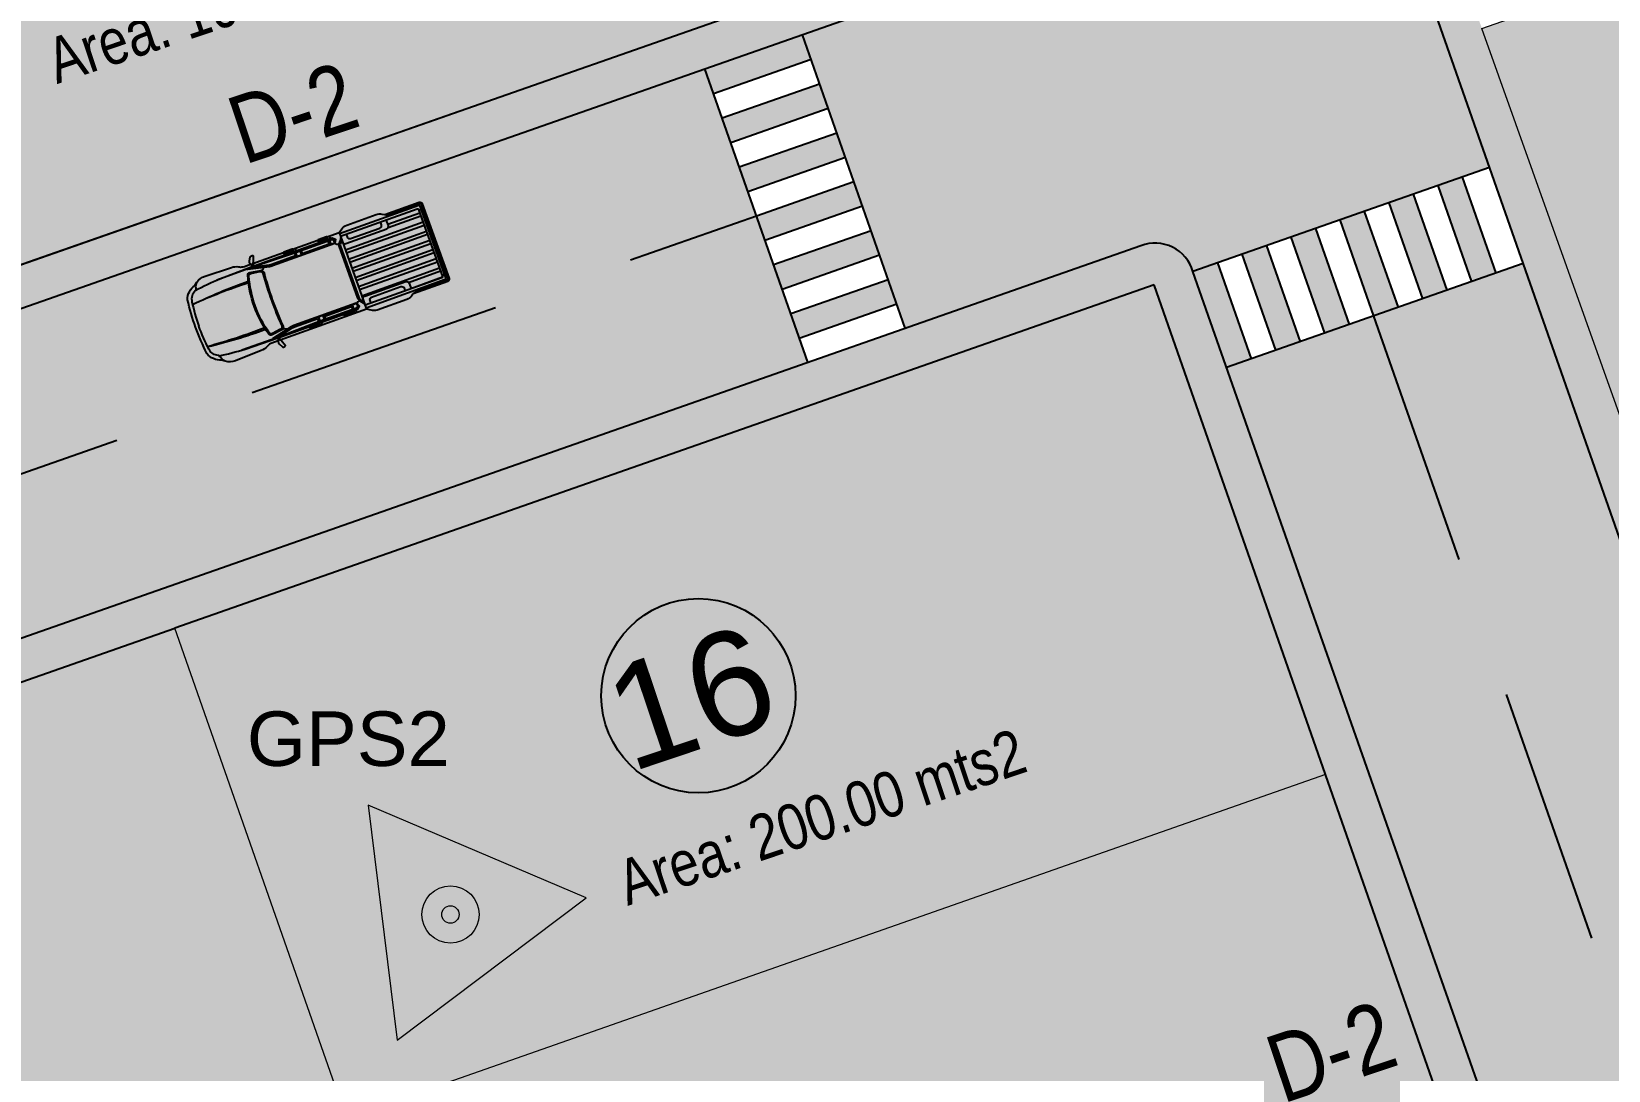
# Model space of a CAD drawing. Header units: millimetres. Extents: x 607619 to 1211550, y 1310734 to 2622648.
# Drawn here: x 607860.08 to 607900.61, y 1310993.48 to 1311020.18 of the extents above; entities that cross this region are included whole.
import ezdxf

# ---------------------------------------------------------------- set-up
doc = ezdxf.new("R2010")
doc.units = ezdxf.units.MM
doc.header["$PDMODE"] = 32
doc.header["$PDSIZE"] = 0.3
for name, color, linetype in [('BOULEVARD', 3, 'Continuous'), ('Poligonal', 6, 'Continuous'), ('PTOS GPS', 1, 'Continuous'), ('ROTULOS LOTES', 1, 'Continuous')]:
    doc.layers.add(name, color=color, linetype=linetype)
doc.styles.add('PI', font='arial.ttf', dxfattribs={"height": 0.4})
doc.styles.add('PUNTOS PI', font='arial.ttf', dxfattribs={"height": 2.75})
doc.styles.add('ROTULOS', font='arial.ttf', dxfattribs={"height": 3})
doc.styles.add('TSN - Arial Narrow', font='ARIALN.TTF')
doc.dimstyles.new('COTAS LINDEROS', dxfattribs={"dimscale": 40, "dimtxt": 2.75, "dimasz": 0.06, "dimexe": 0.005, "dimexo": 0.005, "dimgap": 0.005, "dimtad": 2, "dimzin": 0, "dimdsep": 46, "dimtxsty": 'PUNTOS PI', "dimcen": 0.09, "dimclrd": 1, "dimclre": 1, "dimclrt": 3, "dimadec": 0, "dimazin": 0, "dimtfac": 1, "dimtofl": 0, "dimtmove": 0, "dimatfit": 3, "dimldrblk": 'ARCHTICK', "dimfxl": 1, "dimtolj": 1, "dimtzin": 0, "dimarcsym": 0})

# ---------------------------------------------------------------- blocks, each defined once
blk = doc.blocks.new('A$C07152BA5')
for color, points in [(253, [(0.2166324381255227, 1.972851275235079, -0.2596389835430822), (0.369571372051724, 2.125920849852264, 0.2202862808786482), (0.4055565011198518, 2.167643316547572, -0.1133709259093873), (0.4381577878810122, 2.226780023976051, 0.2633922538076526), (0.1588966560084384, 2.044871327234434, 0.01702397132734076), (0.04505931772292016, 1.505241967504862, 0.01702397132734192), (-5.890615240033981e-08, 0.9555798550136363, 0.2633922536187772), (0.2156592593841569, 0.7014763091835783, -0.1133709254286114), (0.2013097516028211, 0.7674618049059063, 0.2202862809127305), (0.1787427731323987, 0.8177253627218306, -0.259638983544986), (0.07590343954507262, 1.008105728309602, -0.03307258661391017), (0.1143259765804898, 1.49513603009805, -0.03307284082326972)]), (20, [(1.217280335512162, 0.8693700162669643, -0.1061314572311136), (1.350079627612536, 1.77975470597654, 0.02644318014039986), (0.2015793965871566, 1.918342938648408, 0.02924573563146822), (0.1143246918267526, 1.495127222565044, 0.0292442766892154), (0.07704877263023935, 1.064642804667229, 0.02644318014170535)]), (22, [(1.529334117774852, 0.6942655483726412), (1.568206767202355, 0.6637316602282226), (1.613482897519134, 0.6400206864345819), (1.675932551734149, 0.6448907360900193), (1.853745444212109, 1.863859093049541), (1.752959398203529, 1.902663715882227), (1.720414109411649, 1.885399373946711), (1.694822005811147, 1.864694993011653), (1.699151180218905, 1.858419748255983), (1.704689484089613, 1.822090407600626), (1.602902520098723, 1.277996851364151), (1.545019649434835, 0.727498933672905), (1.531602734001353, 0.6965350788086653)]), (20, [(1.910737716010772, 1.850760922301561, -0.04056839103574849), (1.853743861429393, 1.863859594799578, 1.149957615669228e-06), (1.853745444212109, 1.863859093049541), (1.752959398203529, 1.902663715882227, -0.0804623458597294), (1.685527131077833, 1.873560790438205, -0.2991901582828784), (1.704689484089613, 1.822090407600626, 0.04011002674693965), (1.545019649434835, 0.727498933672905, -0.1738268921655171), (1.531602734001353, 0.6965350788086653, 0.1247764595948846), (1.613482897519134, 0.6400206864345819), (1.675932551734149, 0.6448907360900193, -0.04056723918563349), (1.734291619271971, 0.6411624196916819), (2.998699315823615, 0.456670688232407), (3.006807050900534, 0.4325648781377822, -0.4207665491765686), (3.0840246375883, 0.4640176824759692, -0.1879680064295329), (3.067698489874601, 0.5347800806630403), (3.218970701564103, 1.571802968392149, -0.1599977302912152), (3.246794291771948, 1.627658267039806, -0.4426854633686685), (3.181528548477218, 1.675400231499225), (3.175159846665338, 1.666368142701685)]), (251, [(3.092436679173261, 0.5311714806593955, 0.1492762952438902), (3.099048653921577, 0.4878666198557571), (3.143023142827696, 0.4125586302297437), (3.326070904254689, 1.667413808930515), (3.262416013039833, 1.607805891596452, 0.1492762950977377), (3.243708890862763, 1.568194368621334)]), (251, [(4.154267695615999, 0.1124685693066567, 0.1270166537925959), (4.054848500876687, 0.1017064268235117), (4.752080639824271, 4.330649971961975e-08, 0.4142135623730938), (4.803104860126041, 0.03803330427035689), (5.023965064203367, 1.552105744136497, 0.4142135623730938), (4.985931803123094, 1.603129964321852), (4.28869966417551, 1.704836348071694, 0.1270166537925254), (4.380901659373194, 1.66612211172469), (4.98232320335228, 1.578391775023192, -0.4142135623730949), (4.999226874904707, 1.555714343907312), (4.778366670827381, 0.04164190404117107, -0.4142135623730944), (4.755689239595085, 0.02473823260515928)])]:
    blk.add_hatch(color=color).paths.add_polyline_path(points)
h = blk.add_hatch(color=22)
h.paths.add_polyline_path([(0.07704877263020782, 1.064642804666103, 0.003829806035672016), (0.07590235978455467, 1.008020008602191, 0.2416943549763166), (0.1664288778592814, 0.8261685555603308, -0.1278257627530451), (0.190759621746215, 0.8038987469746687, 0.02242338460043527), (0.6279922961769361, 0.6978598586025244), (1.243524973957816, 0.6029748568690205, -0.363273079195186), (1.255085580633022, 0.6120715695433319), (1.613482897698635, 0.6400206865534575, -0.1247764596712237), (1.531602734058211, 0.6965350787367254, -0.207088711828794), (1.495168461115099, 0.6807303454261273), (1.281474726740271, 0.6805410832166672, -0.3759278168440105), (1.231874317745678, 0.723893475253135, -0.01278260194916101), (1.219821907069626, 0.8352814223680948, -0.02820947151564502)])
h.paths.add_polyline_path([(1.362253199581984, 1.811696778048919, -0.01278260196719675), (1.405622988590039, 1.915000199107453, -0.3759278168440063), (1.465540778823197, 1.942376993596554), (1.690898368874653, 1.874983648228335, 0.0743776392316823), (1.752959398171518, 1.902663715835065), (1.459810602944344, 2.015531804878265, -0.363273078263199), (1.451330340822102, 2.027551911604538), (0.8343418431135965, 2.112456773974112, 0.02242338454582682), (0.3850372504021364, 2.135738515638277, -0.1278257632484674), (0.355358679112506, 2.121347133498489, 0.2416943553902637), (0.2166558903640389, 1.972933731098754, 0.003829806027245087), (0.2015793965869368, 1.91834293864759, -0.02820947151863493)])
h.paths.add_polyline_path([(3.12123004172463, 0.2631594482809303), (3.132184439571574, 0.3382556024007499, 0.1699505695374527), (3.119587191264145, 0.4031154527328908), (3.084024637470597, 0.4640176826775396, 0.4207665483346977), (3.006807050878896, 0.4325648781774363), (3.025488566607237, 0.3770212440285832), (2.946273305951401, 0.3263724608063625), (2.93127039493993, 0.3464998919516799), (2.923324527669963, 0.2920282468127727)])
h.paths.add_polyline_path([(3.306309120263904, 1.683158310130239, 0.1699505695374419), (3.336909607518464, 1.741716836811975), (3.347864005365409, 1.816812990931794), (3.149958491454503, 1.845681789418265), (3.142012624067658, 1.791210144276177), (3.179860307602212, 1.785689241252839), (3.223585815634578, 1.735045820707455), (3.181528548380484, 1.675400231372652, 0.4426854635167763), (3.246794291761641, 1.627658267082927, -0.02715364496178451), (3.254830853198655, 1.634952866239473)])
h = blk.add_hatch(color=253)
h.paths.add_polyline_path([(0.1907596216769889, 0.8038987470790744, -0.1478048092491073), (0.2013097516028211, 0.7674618049059063, 0.2038558458128414), (0.2462618624558672, 0.6582757839933038, 0.1668822820599795), (0.4219244545092806, 0.5739998240023851), (0.9530465304851532, 0.5117843190673739, 0.1159471966539703), (1.08944232063368, 0.5274364140350372), (1.105912549886853, 0.5333575699478388, -0.1231085121622859), (1.202443026355468, 0.5430560242384672), (1.327128260978498, 0.5248679867945611), (1.349731268011965, 0.5769266341812909), (0.691924050450325, 0.68578926846385, -0.02566630790614245)])
h.paths.add_polyline_path([(2.699676226708107, 0.324652187526226, -0.4142135623730946), (2.686998473014683, 0.3416602609213442), (2.68880277290009, 0.3540293555706739, -0.4142135623730951), (2.705810846295208, 0.3667071091476828), (2.874030533246696, 0.342168630566448, -0.4142135623730951), (2.88670828694012, 0.3251605569384992), (2.884903987054713, 0.3127914622891694, -0.4142135623730951), (2.86789591354318, 0.3001137087121606), (2.923324527684599, 0.2920282469131052), (2.931270394939929, 0.3464998919516802), (2.235943439882249, 0.4479283634573221), (2.227997572626919, 0.3934567181859165)])
h.paths.add_polyline_path([(1.391802025726065, 0.5710646414663643), (1.369475964922458, 0.519123048055917, -0.01194926116781115), (1.370590867823921, 0.5185280258301646), (2.004349271534011, 0.4260806587990373, -0.4142135623730943), (1.991671517840587, 0.4430887324269861), (1.993475817842409, 0.4554578268434852, -0.4142135623730951), (2.010483891237527, 0.4681355806533247), (2.178703578189015, 0.4435971018392593, -0.4142135623730951), (2.191381331766024, 0.4265890284441411), (2.189577031880617, 0.4142199337948114, -0.414213562373095), (2.172568958485499, 0.4015421802178025), (2.227997572626919, 0.3934567181859165), (2.235943439882249, 0.4479283634573221)])
h.paths.add_polyline_path([(3.142012624070048, 1.791210144292563), (3.149958491441794, 1.845681789331138), (3.094529877300374, 1.853767251363024, -0.4142135623730951), (3.107207630993798, 1.836759177967906), (3.105403330991976, 1.824390083318576, -0.4142135623730951), (3.088395257596858, 1.811712329508737), (2.92017557064537, 1.836250808322802, -0.4142135623730951), (2.907497817068361, 1.85325888171792), (2.909302116953768, 1.86562797636725, -0.4142135623730945), (2.926310190348886, 1.878305729944259), (2.454631536267698, 1.94711026083678), (2.446685669012368, 1.892638615565374)])
h.paths.add_polyline_path([(1.597224831581116, 2.072181568248197, -0.01194926116786598), (1.595986410160549, 2.071929829427972), (1.602544254972599, 2.015774893807247), (2.446685669012368, 1.892638615565374), (2.454631536267698, 1.94711026083678), (2.399202922126278, 1.955195722635835, -0.4142135623730951), (2.411880675819702, 1.938187649240717), (2.410076375934295, 1.925818554591388, -0.4142135623730949), (2.393068302539177, 1.913140801014379), (2.224848615587689, 1.937679279828444, -0.4142135623730951), (2.212170861894265, 1.954687353223562), (2.213975161779672, 1.967056447872892, -0.4142135623730945), (2.230983235291205, 1.979734201449901)])
h.paths.add_polyline_path([(0.6722433689283207, 2.290021826513112, 0.166882282059965), (0.4798260347452015, 2.259438282810152, 0.2038558458128223), (0.4055565011221915, 2.167643316555768, -0.1478048092492731), (0.3850372502347454, 2.135738515527919, -0.02566630790613953), (0.8990576798096299, 2.105761331273243), (1.560552036971785, 2.022175303660333), (1.553762224735692, 2.078521529445425), (1.429076989996247, 2.096709566889331, -0.1231085121619218), (1.339339481084608, 2.133579234359786), (1.325247037922964, 2.143958617001772, 0.1159471966536159), (1.199006163049489, 2.197921948740259)])
h = blk.add_hatch(color=253)
h.paths.add_polyline_path([(3.893284788937308, 0.06468763435259461, 0.1385523434527567), (4.001114172046073, 0.0788399821612984), (4.04643831262365, 0.09831622149795294, -0.1385523434527547), (4.154267695615999, 0.1124685693066567), (4.755689239595085, 0.02473823260515928, 0.4142135623730944), (4.778366670827381, 0.04164190404117107), (4.792801070143469, 0.1405946610029787), (4.764235869748518, 0.1447615132201463), (4.753973011858761, 0.07440610299818218, -0.4142135623731094), (4.731295580626465, 0.05750243156217039), (3.125401583034545, 0.291756795020774), (3.12123004172463, 0.2631594482809305), (3.186603278852999, 0.2029821828473359, 0.1509271441035683), (3.293187092174776, 0.1522248592227697)])
h.paths.add_polyline_path([(4.764235869748518, 0.1447615132201463), (4.792801070143469, 0.1405946610029787), (4.98479247558862, 1.456761586945504), (4.956227275193669, 1.460928438929841)])
h.paths.add_polyline_path([(4.966490133083425, 1.531283849151805), (4.956227275193669, 1.460928438929841), (4.98479247558862, 1.456761586945504), (4.999226874904707, 1.555714343907312, 0.4142135623730949), (4.98232320335228, 1.578391775023192), (4.380901659373194, 1.66612211172469, -0.1385523434528836), (4.281608393765055, 1.710487776435912), (4.243736601551063, 1.742099941475317, 0.1385523434528831), (4.144443336059339, 1.786465606186539), (3.544345639180392, 1.874002831056714, 0.1509271441034992), (3.42770363681484, 1.855807819636539), (3.347864005365409, 1.816812990931794), (3.343692464055493, 1.788215644191951), (4.949586461530998, 1.553961280500516, -0.4142135623730944)])
h = blk.add_hatch(color=254)
h.paths.add_polyline_path([(3.206077646114863, 0.4984241321217269, 0.4142135623730951), (3.149384067975916, 0.4561649532988667), (3.132618782692589, 0.3412331736180931), (3.251362091163173, 0.3239118945784867), (3.259466736810282, 0.3794720200821757, -0.4142135623732612), (3.316160314949229, 0.4217311989050359), (3.909197270753793, 0.3352239357773215, -0.4142135623730945), (3.951456449693069, 0.278530357638374), (3.943351803929545, 0.2229702321346849), (4.062095112400129, 0.2056489528622478), (4.078860397567041, 0.3205807325430214, 0.414213562373095), (4.036601218744181, 0.3772743106819689)])
h.paths.add_polyline_path([(3.489373106043786, 1.609164282912388, -0.4142135623732612), (3.44711392710451, 1.665857861051336), (3.455218572751619, 1.721417986555025), (3.33647526439745, 1.738739265594631), (3.319709979114123, 1.623807485913858, 0.4142135623730951), (3.361969158053398, 1.56711390777491), (4.192492730682716, 1.445964086335152, 0.4142135623730951), (4.249186308821663, 1.488223265158013), (4.26595159410499, 1.603155045071617), (4.147208285634406, 1.620476324111223), (4.139103639987297, 1.564916198607534, -0.4142135623730945), (4.08241006184835, 1.522657019784674)])
h.paths.add_polyline_path([(3.343692464055493, 1.788215644191951), (3.336909607518464, 1.741716836811975), (3.33647526439745, 1.738739265594631), (4.892892883392051, 1.511702101677656, -0.4142135623730951), (4.909796554944478, 1.489024670328945), (4.906750896712765, 1.4681456387043), (4.956227275193669, 1.460928438929841), (4.966490133083425, 1.531283849151805, 0.4142135623730944), (4.949586461530998, 1.553961280500516)])
h.paths.add_polyline_path([(4.906750896712765, 1.4681456387043), (4.714759491151199, 0.1519787127617747), (4.764235869748518, 0.1447615132201463), (4.956227275193669, 1.460928438929841)])
h.paths.add_polyline_path([(4.714759491151199, 0.1519787127617747), (4.711713832919486, 0.1310996811371297, -0.4142135623730958), (4.68903640168719, 0.1141960094682872), (3.132618782692589, 0.3412331736180931), (3.132184439571574, 0.3382556024007499), (3.125401583034545, 0.291756795020774), (4.731295580626465, 0.05750243156217039, 0.4142135623730964), (4.753973011858761, 0.07440610299818218), (4.764235869748518, 0.1447615132201463)])
h = blk.add_hatch()
h.set_pattern_fill('ANSI32', scale=0.5, angle=126.7007068955071, style=0)
h.set_pattern_definition([(171.7007068955071, (-15.16962535120547, -3.519906194182113), (-0.02706449860558336, -0.185536419376974), []), (171.7007068955071, (-15.22244932467584, -3.449039221741259), (-0.02706449860558336, -0.185536419376974), [])])
edge = h.paths.add_edge_path()
edge.add_line((4.892892883392051, 1.511702101677656), (4.26595159410499, 1.603155045071617))
edge.add_line((4.26595159410499, 1.603155045071617), (4.249186308821663, 1.488223265390843))
edge.add_arc((4.199709930340759, 1.495440464932472), 0.04999999999999716, -98.29929310449688, -8.29929310449188, ccw=False)
edge.add_line((4.192492730682716, 1.445964086335152), (3.361969158053398, 1.56711390777491))
edge.add_arc((3.369186357711442, 1.616590286372229), 0.05000000000000071, 171.7007068955193, 261.70070689550715, ccw=False)
edge.add_line((3.319709979114123, 1.623807485913858), (3.149384067859501, 0.4561649532988667))
edge.add_line((3.149384067975916, 0.4561649532988667), (3.158618304063566, 0.4786221529357135))
edge.add_line((3.158618304063566, 0.4786221531685442), (3.178082684869878, 0.4944261510390788))
edge.add_line((3.178082684869878, 0.4944261510390788), (3.206077646114863, 0.4984241321217269))
edge.add_line((3.206077646114863, 0.4984241321217269), (4.036601218744181, 0.3772743106819689))
edge.add_arc((4.029384019086137, 0.3277979323174804), 0.05000000000000071, -8.29929310449188, 81.70070689550721, ccw=False)
edge.add_line((4.078860397567041, 0.3205807325430214), (4.062095112283714, 0.2056489528622478))
edge.add_line((4.062095112400129, 0.2056489528622478), (4.68903640168719, 0.1141960094682872))
edge.add_arc((4.691923281527124, 0.1339865608606488), 0.01999999999999957, 261.7007068955072, 351.7007068955072)
edge.add_line((4.711713832919486, 0.1310996811371297), (4.909796554944478, 1.489024670328945))
edge.add_arc((4.890006003552116, 1.491911550285295), 0.01999999999999957, -8.299293104492884, 81.70070689550712)
h = blk.add_hatch(color=255)
h.paths.add_polyline_path([(3.943351803908866, 0.222970231992921), (3.951456449693069, 0.278530357638374, 0.4142135623730945), (3.909197270753793, 0.3352239357773215), (3.316160314949229, 0.4217311989050359, 0.4142135623730946), (3.259466736810282, 0.3794720200821757), (3.251362091150678, 0.3239118944928253)])
h.paths.add_polyline_path([(4.08241006184835, 1.522657019784674, 0.4142135623730946), (4.139103639987297, 1.564916198607534), (4.147208285631049, 1.620476324088213), (3.455218572744085, 1.721417986503385), (3.44711392710451, 1.665857861051336, 0.4142135623730945), (3.489373106043786, 1.609164282912388)])
at = {"color": 7}
for p, q in [((2.400478039751761, 1.86906149960123, 32.67499999999999), (2.39217826013919, 1.812163664260879, 32.67499999999999)), ((2.514273710316047, 1.852461940608919, 32.67499999999999), (2.502365330932662, 1.770825915969908, 32.67499999999999)), ((3.336909607518464, 1.741716836811975, 32.67499999999999), (3.132184439571574, 0.3382556024007499, 32.67499999999999)), ((4.98479247558862, 1.456761586945504, 32.67499999999999), (4.906750896712765, 1.4681456387043, 32.67499999999999)), ((2.198396450141445, 0.4837229016702622, 32.67499999999999), (2.206696229754016, 0.5406207370106131, 32.67499999999999)), ((2.312192120705731, 0.4671233424451202, 32.67499999999999), (2.324100500089116, 0.5487593670841306, 32.67499999999999)), ((4.792801070143469, 0.1405946610029787, 32.67499999999999), (4.714759491151199, 0.1519787127617747, 32.67499999999999))]:
    blk.add_line(p, q, dxfattribs=at)
at = {"color": 7, "elevation": 32.67499999999999}
for points in [[(1.327128260978498, 0.5248679867945611), (1.202443026355468, 0.5430560242384672, 0.1231085121622605), (1.105912549886853, 0.5333575699478388), (1.08944232063368, 0.5274364140350372, -0.1159471966539582), (0.9530465304851532, 0.5117843190673739), (0.4219244545092806, 0.5739998240023851, -0.1668822820599636), (0.2462618624558672, 0.6582757839933038), (0.1930336904479191, 0.7107265673112124, -0.2441598973697272), (-5.890615284442902e-08, 0.9555798550136387, -0.01702397132734127), (0.0450593177229166, 1.505241967504844, -0.01702397132734127), (0.1588966560084373, 2.044871327234432, -0.2441598973697272), (0.4138325622770935, 2.224378554383293), (0.4798260347452015, 2.259438282810152, -0.1668822820599636), (0.6722433689283207, 2.290021826513112), (1.199006163049489, 2.197921948740259, -0.1159471966539582), (1.325247037922964, 2.143958617001772), (1.339339481084608, 2.133579234359786, 0.1231085121622605), (1.429076989996247, 2.096709566889331), (1.553762224735692, 2.078521529445425)], [(0.4798260347452015, 2.259438282810152, 0.2038558458119732), (0.4055565011221915, 2.167643316555768, -0.2202862809127305), (0.3695713720517233, 2.125920849852264, 0.259638983544986), (0.2166324381250888, 1.972851275233552, 0.03307271371853571), (0.1143262475961819, 1.495137888006866, 0.03307271371853571)], [(0.3710148119134828, 2.13581612566486, -0.02636531875948369), (0.8990576798096299, 2.105761331273243), (1.560552036971785, 2.022175303660333)], [(1.350079627707601, 1.779754705959931, 0.02644318014201505), (0.2015793966129422, 1.918342938646674, -0.02820947151757226), (1.362253199564293, 1.811696778051555)], [(3.175159846665338, 1.666368142701685), (1.910723739303648, 1.850762960501015, -0.04055744074929812), (1.853745444212109, 1.863859093049541), (1.459810602944344, 2.015531804878265, -0.3632730766260101), (1.451330340816639, 2.027551911538467)], [(3.176724140765145, 1.67245610198006), (1.911633106414229, 1.856996984221041, -0.04066265233794355), (1.855507211643271, 1.869909611530602), (1.461427069501951, 2.02162089641206, -0.3372162360519412), (1.457591652055271, 2.026554316980764)], [(2.39217826013919, 1.812163664260879), (1.915241706185043, 1.881735173519701, -0.04031900665301965), (1.863503315253183, 1.893601013580337), (1.54205401299987, 2.01507163583301)], [(3.347864005365409, 1.816812990931794), (3.42770363681484, 1.855807819636539, -0.1509271441035182), (3.544345639180392, 1.874002831056714), (4.144443336059339, 1.786465606186539, -0.1385523434528273), (4.243736601551063, 1.742099941475317), (4.281608393765055, 1.710487776435912, 0.1385523434528187), (4.380901659373194, 1.66612211172469), (4.98232320335228, 1.578391775023192, -0.414213562373095), (4.999226874904707, 1.555714343907312), (4.778366670827381, 0.04164190404117107, -0.4142135623730945), (4.755689239595085, 0.02473823260515928), (4.154267695615999, 0.1124685693066567, 0.1385523434528295), (4.04643831262365, 0.09831622149795294), (4.001114172046073, 0.0788399821612984, -0.1385523434528268), (3.893284788937308, 0.06468763435259461), (3.293187092174776, 0.1522248592227697, -0.1509271441035182), (3.186603278852999, 0.2029821828473359), (3.12123004172463, 0.2631594482809305)], [(3.347864005365409, 1.816812990931794), (3.336909607518464, 1.741716836811975, -0.1699505695374419), (3.306309120263904, 1.683158310130239), (3.254830853198655, 1.634952866239473, 0.1879680064295802), (3.218970701564103, 1.571802968392149), (3.067698489874601, 0.5347800806630403, 0.1879680064295881), (3.0840246375883, 0.4640176824759692), (3.119587191264145, 0.4031154527328908, -0.1699505695374527), (3.132184439571574, 0.3382556024007499), (3.12123004172463, 0.2631594482809305)], [(3.326083808089606, 1.667502269148827, -0.007466976280426755), (3.323397187748924, 1.664910078747198), (3.271235681138933, 1.616064833477139, 0.1907670200378251), (3.243708890862763, 1.568194368621334), (3.092436679173261, 0.5311714806593955, 0.1907670200376496), (3.105141514795832, 0.4774323632009327), (3.141176068456843, 0.4157218155451119, -0.007466976280447708), (3.143010239000432, 0.4124701702967286)], [(3.125401583034545, 0.291756795020774), (4.731295580626465, 0.05750243156217039, 0.4142135623730963), (4.753973011858761, 0.07440610299818218), (4.966490133083425, 1.531283849151805, 0.4142135623730944), (4.949586461530998, 1.553961280500516), (3.343692464055493, 1.788215644191951)], [(3.33647526439745, 1.738739265594631), (4.892892883392051, 1.511702101677656, -0.414213562373095), (4.909796554944478, 1.489024670328945), (4.711713832919486, 0.1310996811371297, -0.4142135623730958), (4.68903640168719, 0.1141960094682872), (3.132618782692589, 0.3412331736180931)], [(3.33647526439745, 1.738739265594631), (3.319709979114123, 1.623807485913858, 0.414213562373095), (3.361969158053398, 1.56711390777491), (4.192492730682716, 1.445964086335152, 0.414213562373095), (4.249186308821663, 1.488223265158013), (4.26595159410499, 1.603155045071617)], [(3.455218572751619, 1.721417986555025), (3.44711392710451, 1.665857861051336, 0.4142135623730945), (3.489373106043786, 1.609164282912388), (4.08241006184835, 1.522657019784674, 0.4142135623730945), (4.139103639987297, 1.564916198607534), (4.147208285634406, 1.620476324111223)], [(4.28869966417551, 1.704836348071694), (4.985931803123094, 1.603129964321852, -0.4142135623730939), (5.023965064203367, 1.552105744136497), (4.803104860126041, 0.03803330427035689, -0.4142135623730882), (4.752080639824271, 4.330649971961975e-08), (4.054848500876687, 0.1017064268235117)], [(0.2462618624558672, 0.6582757839933038, -0.2038558458119732), (0.2013097516028211, 0.7674618049059063, 0.2202862809127305), (0.1787427731323987, 0.8177253627218306, -0.259638983544986), (0.07590343954507262, 1.008105728309602, -0.03307271371853571), (0.1143262475961819, 1.495137888006866, -0.03307271371853571)], [(1.217280335491523, 0.8693700162693858, -0.0264431801420151), (0.07704877259675413, 1.064642804674804, 0.02820947151757226), (1.219821907114238, 0.8352814223617315, 0.02820947151757226)], [(0.1772993332706392, 0.8078300869092345, 0.02636531875948369), (0.691924050450325, 0.68578926846385), (1.349731268011965, 0.5769266341812909)], [(2.998699315823615, 0.456670688232407), (1.734277642797679, 0.6411644590552896, 0.04055744074929812), (1.675932551734149, 0.6448907360900193), (1.255085580633022, 0.6120715695433319, 0.3632730766260101), (1.24352497397922, 0.6029748569708318)], [(2.9984593099216, 0.4503895530942827), (1.733368275570683, 0.6349304353352636, 0.04066265233794355), (1.675892485887744, 0.6385890699457377), (1.254895249847323, 0.605774445226416, 0.3445672416549141), (1.249771894072182, 0.6020118875894696)], [(2.206696229754016, 0.5406207370106131), (1.729759675799869, 0.610192246036604, 0.04031900665301965), (1.676787591073662, 0.6136006929446012), (1.334033330902457, 0.5890185225289315)], [(3.132618782692589, 0.3412331736180931), (3.149384067975916, 0.4561649532988667, -0.414213562373095), (3.206077646114863, 0.4984241321217269), (4.036601218744181, 0.3772743106819689, -0.414213562373095), (4.078860397567041, 0.3205807325430214), (4.062095112400129, 0.2056489528622478)], [(3.251362091163173, 0.3239118945784867), (3.259466736810282, 0.3794720200821757, -0.4142135623730945), (3.316160314949229, 0.4217311989050359), (3.909197270753793, 0.3352239357773215, -0.4142135623730945), (3.951456449693069, 0.278530357638374), (3.943351803929545, 0.2229702321346849)]]:
    blk.add_lwpolyline(points, format="xyb", dxfattribs=at)
for points in [[(1.561441124184057, 2.014797087060288), (1.552255768910982, 2.09102306724526, -0.1585268291026489), (1.563067320501432, 2.139629260869697), (1.613501784973778, 2.204759299522266, -0.1769751147583408), (1.631939540733583, 2.216358944773674), (1.66108938108664, 2.212106810184196, -0.3626405039079287), (1.673888786695898, 2.197809199802577), (1.614730086759664, 2.085627104621381, -0.2312097484557497), (1.595986410160549, 2.071929829427972), (1.602748621837236, 2.014024896547198, -0.4929295308816837), (1.591372681548819, 2.002969690831378), (1.569925862248056, 2.006098173093051, -0.3386252916015527)], [(1.704689484089613, 1.822090407600626, 0.04011002674693939), (1.545019649434835, 0.727498933672905, -0.3951396783396247), (1.495168461115099, 0.6807303454261273), (1.281474726740271, 0.6805410832166672, -0.3759278168440104), (1.231874317745678, 0.723893475253135, -0.1400023974362862), (1.405622988590039, 1.915000199107453, -0.3759278168440063), (1.465540778823197, 1.942376993596554), (1.670275749289431, 1.881150857079774, -0.3951396783396247)], [(1.476445955922827, 0.7007137713953853), (1.299041768303141, 0.7005566495936364, -0.3782835512506614), (1.249388205353171, 0.7443180887494236, -0.1357990758811143), (1.416572474408895, 1.890423586824909, -0.3782835512506472), (1.476658053928986, 1.918177199317142), (1.646624858258292, 1.86734850727953, -0.3943637514586636), (1.681068375823088, 1.808418976143003, 0.03876530558182324), (1.526288287248462, 0.7473483888898045, -0.394363751458685)], [(2.213975161779672, 1.967056447872892), (2.212170861894265, 1.954687353223562, 0.414213562373095), (2.224848615587689, 1.937679279828444), (2.393068302539177, 1.913140801014379, 0.414213562373095), (2.410076375934295, 1.925818554591388), (2.411880675819702, 1.938187649240717, 0.414213562373095), (2.399202922126278, 1.955195722635835), (2.230983235291205, 1.979734201449901, 0.4142135623730945)], [(2.218468887382187, 1.956295108189806), (2.218108027358539, 1.953821289120242, 0.4142135623730657), (2.225714679574594, 1.943616445176303), (2.393934366409667, 1.919077966362238, 0.4142135623730946), (2.404139210470021, 1.926684618694708), (2.404500070493668, 1.929158437531441, 0.4142135623730729), (2.396893418277614, 1.939363281708211), (2.228673731442541, 1.963901760289446, 0.4142135623731018)], [(2.909302116953768, 1.86562797636725), (2.907497817068361, 1.85325888171792, 0.414213562373095), (2.92017557064537, 1.836250808322802), (3.088395257596858, 1.811712329508737, 0.414213562373095), (3.105403330991976, 1.824390083318576), (3.107207630993798, 1.836759177967906, 0.414213562373095), (3.094529877300374, 1.853767251363024), (2.926310190348886, 1.878305729944259, 0.4142135623730946)], [(2.913795842439868, 1.854866636684164), (2.91343498241622, 1.852392817847431, 0.4142135623730657), (2.921041634632275, 1.842187973670661), (3.089261321583763, 1.817649495089427, 0.4142135623730946), (3.099466165644117, 1.825256147189066), (3.099827025551349, 1.8277299660258, 0.4142135623730729), (3.09222037345171, 1.837934810202569), (2.924000686500221, 1.862473289016634, 0.4142135623731018)], [(1.35269100277219, 0.5837434169370681), (1.322113331523724, 0.5133177337702364, 0.1585268291026489), (1.318589286878705, 0.4636484999209642), (1.34831677400507, 0.3868251072708517, 0.1769751147583408), (1.362672612187453, 0.3704418072011322), (1.391822452540509, 0.3661896728444844, 0.3626405039079287), (1.408172824885696, 0.3762351577170193), (1.38352575711906, 0.5006421362049878, 0.2312097484557497), (1.369475964922458, 0.519123048055917), (1.392497789114714, 0.5726833352819085, 0.4929295308816837), (1.384753970894963, 0.5865275710821152), (1.363307151477784, 0.5896560535766184, 0.3386252916015527)], [(1.991671517840587, 0.4430887324269861), (1.993475817842409, 0.4554578268434852, -0.414213562373095), (2.010483891237527, 0.4681355806533247), (2.178703578189015, 0.4435971018392593, -0.414213562373095), (2.191381331766024, 0.4265890284441411), (2.189577031880617, 0.4142199337948114, -0.414213562373095), (2.172568958485499, 0.4015421802178025), (2.004349271534011, 0.4260806587990373, -0.4142135623730945)], [(1.999052123283036, 0.4521179441362619), (1.999412983190268, 0.4545917629729956, -0.4142135623730657), (2.009617827250622, 0.4621984150726348), (2.17783751420211, 0.4376599364914, -0.4142135623730946), (2.185444166418165, 0.4274550923146307), (2.185083306394517, 0.424981273477897, -0.4142135623730729), (2.174878462334163, 0.4173746211454272), (2.006658775382675, 0.4419130999594927, -0.4142135623731018)], [(2.686998473014683, 0.3416602609213442), (2.68880277290009, 0.3540293555706739, -0.414213562373095), (2.705810846295208, 0.3667071091476828), (2.874030533246696, 0.342168630566448, -0.414213562373095), (2.88670828694012, 0.3251605569384992), (2.884903987054713, 0.3127914622891694, -0.414213562373095), (2.86789591354318, 0.3001137087121606), (2.699676226708107, 0.324652187526226, -0.4142135623730946)], [(2.694379078340717, 0.35068947263062), (2.694739938364364, 0.3531632914673537, -0.4142135623730657), (2.704944782424718, 0.3607699437998235), (2.873164469259791, 0.3362314649857581, -0.4142135623730946), (2.880771121475846, 0.3260266210418195), (2.880410261452198, 0.3235528019722551, -0.4142135623730729), (2.870205417391844, 0.3159461498726159), (2.701985730556771, 0.3404846286866814, -0.4142135623731018)]]:
    blk.add_lwpolyline(points, format="xyb", close=True, dxfattribs=at)
for points in [[(1.562071361811832, 2.012312646722421), (0.8343418438453227, 2.112456773873419)], [(1.597224831581116, 2.072181568248197), (3.347864005365409, 1.816812990931794)], [(1.602544254972599, 2.015774893807247), (3.179860307602212, 1.78568924125284), (3.223585815634578, 1.735045820707455), (3.175159846665338, 1.666368142701685), (3.19221444579307, 1.732741662301123), (3.158390867640264, 1.758503525517881), (2.425216228934005, 1.865452899830416), (1.599553846288472, 2.005475577665493)], [(2.454631536267698, 1.94711026083678), (2.446685669012368, 1.892638615565374), (2.425216228934005, 1.865452899830416), (2.41330784955062, 1.783816875191405)], [(2.539011899498291, 1.848853340605274), (2.530712120002136, 1.791955505497754), (3.074958508368582, 1.712565401569009), (3.083258287981153, 1.769463236676529)], [(3.149958491441794, 1.845681789331138), (3.142012624070048, 1.791210144292563), (3.107996477279812, 1.765854636905715), (3.096088097896427, 1.684218612499535)], [(1.354004695196636, 0.5859442930668592), (0.6279922960093245, 0.6978598586283624)], [(3.12123004172463, 0.2631594482809305), (1.370590867823921, 0.5185280258301646)], [(1.391802025726065, 0.5710646414663643), (2.969118078472093, 0.3409789889119565), (3.025488566607237, 0.3770212440285832), (2.998699315823615, 0.456670688232407), (2.996082670404576, 0.388191080885008), (2.956309278029948, 0.3731649273540825), (2.223134639440104, 0.480114301899448), (1.391878379741684, 0.5817890353500843)], [(2.227997572626919, 0.3934567181859165), (2.235943439882249, 0.4479283634573221), (2.223134639440104, 0.480114301899448), (2.23504301882349, 0.5617503263056278)], [(2.336930309887975, 0.463514742674306), (2.345230089500546, 0.5204125780146569), (2.889476477983408, 0.4410224740859121), (2.881176698370837, 0.3841246387455612)], [(2.923324527684599, 0.2920282469131052), (2.931270394939929, 0.3464998919516802), (2.905914887669496, 0.3805160389747471), (2.917823267052881, 0.4621520633809268)]]:
    blk.add_lwpolyline(points, dxfattribs=at)
for centre, radius, start, end in [((1.629404635517858, 2.096270793350413, 32.67499999999999), 0.229672549161706, 284.1439406686918, 302.5449098491044), ((3.235839312546887, 1.681164053501561, 32.67499999999999), 0.05461575550948823, 186.0579365516956, 281.5710394916081), ((1.684011177858338, 0.8297774116508663, 32.67499999999999), 0.2024397515854507, 221.1614184495411, 249.611038948989), ((3.060795072233304, 0.4105348102748394, 32.67499999999999), 0.05830977912457869, 66.52293270374847, 157.80185182066)]:
    blk.add_arc(centre, radius, start, end)
blk = doc.blocks.new('_ArchTick')
at = {"color": 0, "linetype": 'ByBlock', "const_width": 0.15}
blk.add_lwpolyline([(-0.5, -0.5), (0.5, 0.5)], dxfattribs=at)
blk = doc.blocks.new('*D81')
at = {"color": 7, "lineweight": -2, "transparency": 16777216}
blk.add_line((607773.2453378347, 1311011.330048034), (607770.8183831624, 1311018.458637431), dxfattribs=at)
at = {"layer": 'Defpoints', "color": 0, "transparency": 16777216}
for p in [(607770.8183831624, 1311018.458637431), (607770.8183831624, 1311018.458637431), (607773.245337835, 1311011.330048034)]:
    blk.add_point(p, dxfattribs=at)
at = {"color": 7, "lineweight": -2, "transparency": 16777216, "xscale": 0.8, "yscale": 0.8, "zscale": 0.8}
for p, rotation in [((607770.8183831624, 1311018.458637431), 108.8013317098088), ((607773.2453378347, 1311011.330048034), 288.8013317098088)]:
    blk.add_blockref('_ArchTick', p, dxfattribs=dict(at, rotation=rotation))
at = {"color": 7, "transparency": 16777216, "insert": (607771.2625413183, 1311014.632425168), "char_height": 2.75, "width": 591.5501287113874, "attachment_point": 5, "rotation": 288.8013317098088, "style": 'PUNTOS PI'}
blk.add_mtext('\\A1;{\\fArial|b1|i0|c0|p34;\\H0.43636x;5.23M}', dxfattribs=at)
blk = doc.blocks.new('*D82')
at = {"color": 7, "lineweight": -2, "transparency": 16777216}
blk.add_line((607924.9508835063, 1311040.666435229), (607922.1360415048, 1311049.675248045), dxfattribs=at)
at = {"layer": 'Defpoints', "color": 0, "transparency": 16777216}
for p in [(607922.136041505, 1311049.675248045), (607922.1360415048, 1311049.675248045), (607924.9508835068, 1311040.666435229)]:
    blk.add_point(p, dxfattribs=at)
at = {"color": 7, "lineweight": -2, "transparency": 16777216, "xscale": 0.8, "yscale": 0.8, "zscale": 0.8}
for p, rotation in [((607922.1360415048, 1311049.675248045), 107.3516374005312), ((607924.9508835063, 1311040.666435229), 287.3516374005312)]:
    blk.add_blockref('_ArchTick', p, dxfattribs=dict(at, rotation=rotation))
at = {"color": 7, "transparency": 16777216, "insert": (607922.7673726031, 1311044.928349035), "char_height": 2.75, "width": 591.5501287113874, "attachment_point": 5, "rotation": 287.3516374005312, "style": 'PUNTOS PI'}
blk.add_mtext('\\A1;{\\fArial|b1|i0|c0|p34;\\H0.43636x;5.86 M}', dxfattribs=at)
blk = doc.blocks.new('*D83')
at = {"color": 7, "lineweight": -2, "transparency": 16777216}
blk.add_line((607840.9026711765, 1311025.406048036), (607838.475716504, 1311032.534637433), dxfattribs=at)
at = {"layer": 'Defpoints', "color": 0, "transparency": 16777216}
for p in [(607838.4757165043, 1311032.534637433), (607838.475716504, 1311032.534637433), (607840.9026711769, 1311025.406048036)]:
    blk.add_point(p, dxfattribs=at)
at = {"color": 7, "lineweight": -2, "transparency": 16777216, "xscale": 0.8, "yscale": 0.8, "zscale": 0.8}
for p, rotation in [((607838.475716504, 1311032.534637433), 108.8013317098088), ((607840.9026711765, 1311025.406048036), 288.8013317098088)]:
    blk.add_blockref('_ArchTick', p, dxfattribs=dict(at, rotation=rotation))
at = {"color": 7, "transparency": 16777216, "insert": (607838.91987466, 1311028.708425169), "char_height": 2.75, "width": 591.5501287113874, "attachment_point": 5, "rotation": 288.8013317098088, "style": 'PUNTOS PI'}
blk.add_mtext('\\A1;{\\fArial|b1|i0|c0|p34;\\H0.43636x;3.67M}', dxfattribs=at)

msp = doc.modelspace()

# ---------------------------------------------------------------- hatches: boundary and pattern name
at = {"true_color": 0xafd9aa}
h = msp.add_hatch(color=9, dxfattribs=at)
h.dxf.hatch_style = 1
h.paths.add_polyline_path([(607879.5470327643, 1311021.090444199), (607875.9364905081, 1311031.53742046), (607849.1760913124, 1311026.854003787), (607854.2406456849, 1311012.232211825)])
h = msp.add_hatch(color=9, dxfattribs=at)
h.dxf.hatch_style = 1
h.paths.add_polyline_path([(607923.4493537438, 1311029.389120355), (607897.3577656337, 1311020.259128849), (607901.7707847101, 1311007.889164054), (607927.1063717284, 1311016.768173092)])
at = {"true_color": 0x636466}
h = msp.add_hatch(color=251, dxfattribs=at)
h.dxf.hatch_style = 1
h.paths.add_polyline_path([(607893.0405446532, 1311024.701687124, -0.410936273357473), (607895.0621361235, 1311023.799542286), (607905.2162457922, 1310994.827074277), (607906.2247507783, 1310995.180522518), (607901.7707847101, 1311007.889164054), (607897.3577656337, 1311020.259128849), (607895.1521528718, 1311026.552473148), (607879.5470339492, 1311021.090444613), (607854.2406456849, 1311012.232211825), (607854.2406456912, 1311012.232211807), (607834.6243821647, 1311005.365753843), (607817.6749304967, 1310999.432784106), (607814.4531876553, 1311008.623469227), (607813.4516379935, 1311008.258933956), (607816.7035580818, 1310998.98078231, 0.35178767353132), (607818.026035284, 1310998.411428979)])
at = {"true_color": 0xebebeb}
h = msp.add_hatch(color=7, dxfattribs=at)
h.dxf.hatch_style = 1
h.paths.add_polyline_path([(607895.0621361235, 1311023.799542286, 0.3975746266953256), (607893.1087856502, 1311024.725603476), (607879.8955556463, 1311020.094776311), (607882.5390811305, 1311012.552413112), (607888.5926609468, 1311014.673398635, -0.4337344616362732), (607889.9327597894, 1311014.012899915), (607897.5557539905, 1311016.684564583)])
at = {"true_color": 0x636466}
h = msp.add_hatch(color=251, dxfattribs=at)
h.dxf.hatch_style = 1
h.paths.add_polyline_path([(607880.1160219568, 1311019.46575382), (607879.8955556463, 1311020.094776311), (607877.3888530099, 1311019.21625481), (607877.6093360424, 1311018.587184608)])
at = {"true_color": 0xebebeb}
h = msp.add_hatch(color=7, dxfattribs=at)
h.dxf.hatch_style = 1
h.paths.add_polyline_path([(607825.5094552286, 1311001.03413549), (607828.1512801319, 1310993.496624295), (607880.0323001129, 1311011.674115243), (607877.3888530099, 1311019.21625481)])
h.paths.add_polyline_path([(607848.1280248972, 1311005.852924012), (607859.2927678641, 1311009.81454648), (607858.8687677939, 1311011.009474023), (607847.7040248269, 1311007.047851555)], flags=24)
at = {"true_color": 0x636466}
h = msp.add_hatch(color=251, dxfattribs=at)
h.dxf.hatch_style = 1
h.paths.add_polyline_path([(607880.3365049893, 1311018.836683617), (607877.8298190752, 1311017.958114405), (607878.0503021078, 1311017.329044203), (607880.5569880219, 1311018.207613415)])
h = msp.add_hatch(color=251, dxfattribs=at)
h.dxf.hatch_style = 1
h.paths.add_polyline_path([(607880.7774710547, 1311017.578543212), (607878.2707851405, 1311016.699974), (607878.4912681732, 1311016.070903798), (607880.9979540873, 1311016.94947301)])
h = msp.add_hatch(color=251, dxfattribs=at)
h.dxf.hatch_style = 1
h.paths.add_polyline_path([(607881.21843712, 1311016.320402807), (607878.7117512058, 1311015.441833595), (607878.9302093036, 1311014.818540827), (607881.4368952177, 1311015.697110039)])
h = msp.add_hatch(color=251, dxfattribs=at)
h.dxf.hatch_style = 1
h.paths.add_polyline_path([(607890.7986328927, 1311011.545238701), (607891.4277263553, 1311011.765719884), (607890.5618532003, 1311014.23338108), (607889.9327597377, 1311014.012899897)])
h.paths.add_polyline_path([(607891.8200401255, 1311014.674343445), (607891.1909466629, 1311014.453862262), (607892.056819818, 1311011.986201067), (607892.6859132806, 1311012.206682249)])
h.paths.add_polyline_path([(607893.3150067431, 1311012.427163432), (607893.9441002058, 1311012.647644614), (607893.0782270507, 1311015.11530581), (607892.4491335881, 1311014.894824628)])
h.paths.add_polyline_path([(607894.5731936684, 1311012.868125797), (607895.202287131, 1311013.08860698), (607894.3364139762, 1311015.556268176), (607893.7073205133, 1311015.335786993)])
h.paths.add_polyline_path([(607895.5946009014, 1311015.997230541), (607894.9655074388, 1311015.776749359), (607895.8313805936, 1311013.309088162), (607896.4604740563, 1311013.529569345)])
h.paths.add_polyline_path([(607896.8527878267, 1311016.438192906), (607896.223694364, 1311016.217711724), (607897.0895675189, 1311013.750050528), (607897.7186609815, 1311013.970531711)])
h = msp.add_hatch(color=251, dxfattribs=at)
h.dxf.hatch_style = 1
h.paths.add_polyline_path([(607881.8778612829, 1311014.438969634), (607881.6573782503, 1311015.068039837), (607879.1506923361, 1311014.189470625), (607879.3711753688, 1311013.560400422)])
h = msp.add_hatch(color=251, dxfattribs=at)
h.dxf.hatch_style = 1
h.paths.add_polyline_path([(607851.1819836054, 1311000.436182869), (607863.7649217014, 1311004.846108791), (607888.9307978944, 1311013.665960636), (607889.9314801674, 1311014.017088221, 0.4324636515900183), (607888.5926609468, 1311014.673398635), (607825.6444991142, 1310992.618326427, 0.3812850690509138), (607825.0087266145, 1310991.265456099), (607826.016067923, 1310991.616317185)])
h = msp.add_hatch(color=251, dxfattribs=at)
h.dxf.hatch_style = 1
h.paths.add_polyline_path([(607889.93131094, 1311014.017028841), (607888.9307978941, 1311013.665960636), (607893.340710611, 1311001.083017911), (607906.5704487615, 1310963.334189738), (607907.5780458882, 1310963.725409539)])
at = {"true_color": 0xebebeb}
h = msp.add_hatch(color=7, dxfattribs=at)
h.dxf.hatch_style = 1
h.paths.add_polyline_path([(607890.7986328927, 1311011.545238701), (607907.5780458882, 1310963.725409539), (607915.5043623688, 1310965.506873455, -0.3509640261554229), (607916.1074217408, 1310966.659192683), (607922.6907347421, 1310968.983914151), (607917.3867187141, 1310984.101908267), (607910.7737431624, 1310981.765258404, -0.4159304823476278), (607909.6129952236, 1310982.296743905), (607905.216249859, 1310994.827075703), (607898.4207192139, 1311014.21658518)])
h.paths.add_polyline_path([(607901.7905966351, 1310996.713777452), (607905.7439572215, 1310985.546106335), (607906.9391981553, 1310985.969222162), (607902.9858375691, 1310997.136893279)], flags=24)
h.paths.add_polyline_path([(607914.3845607095, 1310972.456011975), (607919.0209216742, 1310974.090616976), (607918.5709770996, 1310975.366830778), (607913.9346161349, 1310973.732225777)], flags=24)
h.paths.add_polyline_path([(607914.8171800898, 1310971.692208089), (607919.351165464, 1310973.312504005), (607918.914509446, 1310974.53437464), (607914.3805240719, 1310972.914078724)], flags=24)
at = {"true_color": 0xafd9aa}
h = msp.add_hatch(color=9, dxfattribs=at)
h.dxf.hatch_style = 1
h.paths.add_polyline_path([(607893.340710611, 1311001.083017911), (607888.9307978941, 1311013.665960636), (607863.7649217014, 1311004.846108791), (607868.1748344181, 1310992.263166067)])
at = {"true_color": 0x636466}
h = msp.add_hatch(color=251, dxfattribs=at)
h.dxf.hatch_style = 1
h.paths.add_polyline_path([(607882.0983443157, 1311013.809899432), (607879.5916584014, 1311012.931330219), (607879.8121414339, 1311012.302260017), (607882.3188273483, 1311013.180829229)])
at = {"true_color": 0xafd9aa}
h = msp.add_hatch(color=9, dxfattribs=at)
h.dxf.hatch_style = 1
h.paths.add_polyline_path([(607868.1748344181, 1310992.263166067), (607863.7649217014, 1311004.846108791), (607851.1819836051, 1311000.436182869), (607855.591896322, 1310987.853240144), (607860.0018090388, 1310975.27029742), (607872.584747135, 1310979.680223342)])
h = msp.add_hatch(color=9, dxfattribs=at)
h.dxf.hatch_style = 1
h.paths.add_polyline_path([(607868.1748344181, 1310992.263166067), (607872.584747135, 1310979.680223342), (607897.7506233278, 1310988.500075187), (607893.340710611, 1311001.083017911)])

# ---------------------------------------------------------------- linework, layer by layer
for p, q in [((607893.1087856119, 1311024.725603463), (607818.0261316597, 1310998.411462755)), ((607905.216245792, 1310994.827074278), (607895.0636645762, 1311023.79518119)), ((607882.5373805495, 1311012.557265117), (607879.8956340275, 1311020.094552678)), ((607880.0305995318, 1311011.678967249), (607877.3888530099, 1311019.21625481)), ((607877.6093360424, 1311018.587184608), (607880.1160219567, 1311019.46575382)), ((607877.829819075, 1311017.958114405), (607880.3365049892, 1311018.836683617)), ((607878.0503021077, 1311017.329044203), (607880.5569880218, 1311018.207613415)), ((607878.2707851403, 1311016.699974), (607880.7774710545, 1311017.578543212)), ((607878.491268173, 1311016.070903798), (607880.9979540872, 1311016.94947301)), ((607897.5557539907, 1311016.684564583), (607889.9327993547, 1311014.012913782)), ((607878.7117512057, 1311015.441833595), (607881.2184371199, 1311016.320402807)), ((607896.8527878266, 1311016.438192907), (607897.7186609814, 1311013.970531711)), ((607895.5946009014, 1311015.997230541), (607896.4604740562, 1311013.529569346)), ((607896.223694364, 1311016.217711724), (607897.0895675188, 1311013.750050528)), ((607878.9302093034, 1311014.818540827), (607881.4368952176, 1311015.697110039)), ((607894.3364139759, 1311015.556268176), (607895.2022871309, 1311013.08860698)), ((607894.9655074388, 1311015.776749359), (607895.8313805936, 1311013.309088163)), ((607875.4741775288, 1311014.308257585), (607878.7113883969, 1311015.442868741)), ((607879.1506923358, 1311014.189470625), (607881.6573782499, 1311015.068039837)), ((607893.0782270507, 1311015.11530581), (607893.9441002057, 1311012.647644615)), ((607893.7073205133, 1311015.335786993), (607894.5731936683, 1311012.868125797)), ((607888.5926609468, 1311014.673398635), (607825.6444991142, 1310992.618326427)), ((607891.8200401255, 1311014.674343445), (607892.6859132805, 1311012.206682249)), ((607892.4491335881, 1311014.894824628), (607893.3150067431, 1311012.427163432)), ((607879.3711753687, 1311013.560400422), (607881.8778612828, 1311014.438969634)), ((607891.1909466629, 1311014.453862262), (607892.0568198179, 1311011.986201067)), ((607907.5780458882, 1310963.725409539), (607889.9327601584, 1311014.012898698)), ((607890.5618532003, 1311014.23338108), (607891.4277263553, 1311011.765719884)), ((607898.4207178691, 1311014.216584709), (607890.7977083804, 1311011.544914683)), ((607888.9307978944, 1311013.665960636), (607863.7649217015, 1311004.846108791)), ((607879.591658401, 1311012.931330219), (607882.0983443152, 1311013.809899432)), ((607893.340710611, 1311001.083017911), (607888.9307978941, 1311013.665960636)), ((607865.7458093636, 1311010.898558465), (607872.0005710735, 1311013.090792059)), ((607879.8121414335, 1311012.302260017), (607882.3188273477, 1311013.180829229)), ((607894.5731936683, 1311012.868125797), (607896.7654272615, 1311006.613364087)), ((607856.0174411982, 1311007.488859345), (607862.2722029082, 1311009.681092939)), ((607851.1819836054, 1311000.436182869), (607863.7649217014, 1311004.846108791)), ((607897.9826337731, 1311003.14049664), (607900.1748673663, 1310996.88573493)), ((607897.7506233278, 1310988.500075187), (607893.340710611, 1311001.083017911))]:
    msp.add_line(p, q)
at = {"color": 2}
msp.add_line((607879.924575002, 1311021.222589714), (607817.674930497, 1310999.432784106), dxfattribs=at)
at = {"lineweight": 20}
for p, q in [((607868.1748344181, 1310992.263166067), (607863.7649217014, 1311004.846108791)), ((607893.340710611, 1311001.083017911), (607868.1748344181, 1310992.263166067))]:
    msp.add_line(p, q, dxfattribs=at)
for points in [[(607875.9364905081, 1311031.53742046), (607849.1760913124, 1311026.854003787), (607854.2406437602, 1311012.232211151), (607879.5470327643, 1311021.090444199), (607875.9364905081, 1311031.53742046)], [(607897.3577656337, 1311020.259128849), (607923.4493537438, 1311029.389120355), (607927.1063717284, 1311016.768173092), (607901.7707847101, 1311007.889164054), (607897.3577656337, 1311020.259128849)]]:
    msp.add_lwpolyline(points, dxfattribs=at)
at = {"color": 1}
msp.add_circle((607877.219438133, 1311003.111206331), 2.496130069912562, dxfattribs=at)
msp.add_arc((607888.9536260894, 1311013.716042103), 1.023145817161399, 16.86640028879953, 110.658629575863)
at = {"layer": 'Poligonal', "lineweight": 0, "elevation": -133.3333333333333}
msp.add_lwpolyline([(607868.7335026445, 1311000.295883212), (607869.4733291509, 1310994.257070847), (607874.3331808139, 1310997.917185578)], close=True, dxfattribs=at)
at = {"layer": 'Poligonal', "lineweight": 0}
for radius in [0.7355581550548472, 0.7355581550548472, 0.2231488815198341]:
    msp.add_circle((607870.8466708695, 1310997.490046545, -133.3333333333333), radius, dxfattribs=at)

# ---------------------------------------------------------------- block references
at = {"layer": 'BOULEVARD', "xscale": 1.333333333333333, "yscale": 1.333333333333333, "zscale": 1.333333333333333, "rotation": 28.04121494886569}
msp.add_blockref('A$C07152BA5', (607865.1825833764, 1311010.778433784, -43.56666666666664), dxfattribs=at)

# ---------------------------------------------------------------- texts
at = {"color": 0, "linetype": 'Continuous', "lineweight": 25, "ltscale": 0.1, "attachment_point": 1, "rotation": 18.57546149079549, "style": 'TSN - Arial Narrow'}
for s, insert, char_height, width in [('\\pi-3.49615,l5.82692,t5.82692;Area: 199.96 mts2', (607858.1473664073, 1311019.185810827), 1.165383377397764, 18.84420737843401), ('D-2', (607864.990691234, 1311018.40434505), 1.748075066096646, 28.26631106765102), ('\\pi-3.49615,l5.82692,t5.82692;Area: 200.00 mts2', (607872.8160648188, 1310998.069573297), 1.165383377397764, 18.84420737843401), ('D-2', (607891.67694596, 1310994.279152214), 1.748075066096646, 28.26631106765102)]:
    msp.add_mtext(s, dxfattribs=dict(at, insert=insert, char_height=char_height, width=width))
at = {"layer": 'PTOS GPS', "color": 5, "style": 'PI'}
msp.add_text('GPS2', height=1.399999999999999, dxfattribs=at).set_placement((607865.6131164772, 1311001.307273078))
at = {"layer": 'ROTULOS LOTES', "color": 18, "true_color": 0x000000, "style": 'ROTULOS'}
msp.add_text('16', height=2.685542759306992, rotation=18.57546149225803, dxfattribs=at).set_placement((607875.4682676299, 1311001.135113299))

# ---------------------------------------------------------------- dimensions: what is measured, and where the dimension line sits
for p1, p2, distance, text, picture, middle in [((607924.9508835068, 1311040.666435229), (607922.1360415051, 1311049.675248045), 3.3335249535485013e-10, '{\\fArial|b1|i0|c0|p34;\\H0.43636x;5.86 M}', '*D82', (607922.7673726031, 1311044.928349035)), ((607840.9026711768, 1311025.406048036), (607838.4757165044, 1311032.534637433), 3.306108885453311e-10, '{\\fArial|b1|i0|c0|p34;\\H0.43636x;3.67M}', '*D83', (607838.91987466, 1311028.708425169)), ((607773.245337835, 1311011.330048034), (607770.8183831626, 1311018.458637431), 2.2040757355220872e-10, '{\\fArial|b1|i0|c0|p34;\\H0.43636x;5.23M}', '*D81', (607771.2625413183, 1311014.632425168))]:
    dim = msp.add_aligned_dim(p1=p1, p2=p2, distance=distance, text=text, dimstyle='COTAS LINDEROS', override={"dimtxt": 2, "dimasz": 0.02, "dimpost": 'm', "dimblk1": 'ArchTick', "dimblk2": 'ArchTick', "dimsah": 1, "dimclrd": 7, "dimclrt": 7})
    dim.commit()
    dim.dimension.update_dxf_attribs({"geometry": picture, "text_midpoint": middle})

doc.saveas('drawing.dxf')
